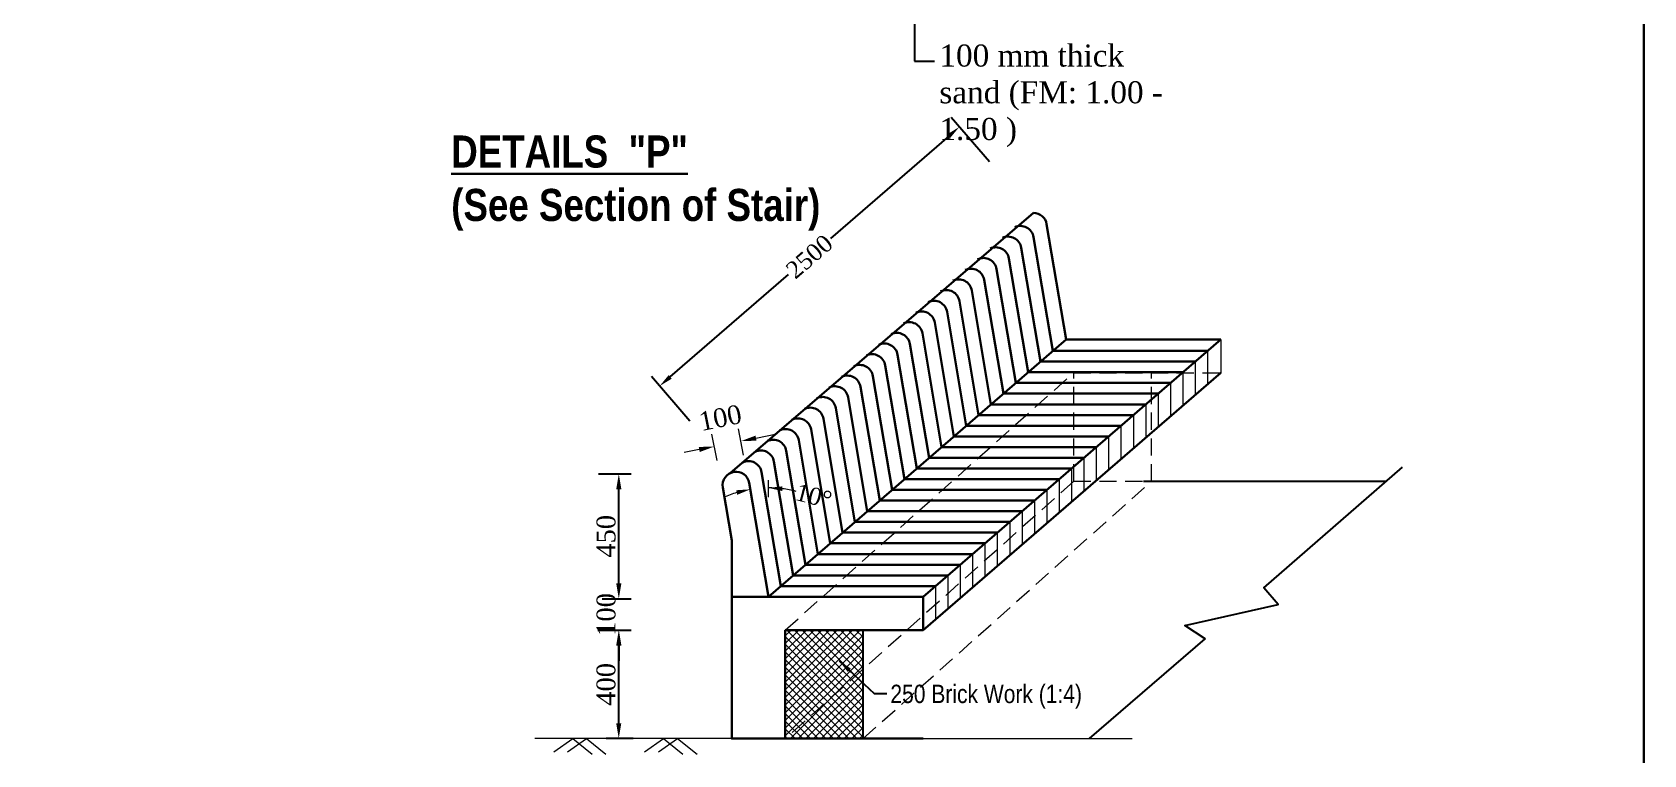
# Model space of a CAD drawing. Header units: metres. Extents: x -2434 to 11656, y -15288 to 8109.
# Drawn here: x 2683.1 to 2730.1, y -14033.47 to -14012.4 of the extents above; entities that cross this region are included whole.
import ezdxf

# ---------------------------------------------------------------- set-up
doc = ezdxf.new("R2010")
doc.units = ezdxf.units.M
doc.linetypes.add('DASHED', pattern=[0.75, 0.5, -0.25])
doc.layers.add('Blocks', color=11, linetype='Continuous', lineweight=9)
doc.layers.add('Layer1', color=7, linetype='Continuous', lineweight=13)
doc.styles.get("Standard").update_dxf_attribs({"font": 'times.ttf'})
doc.styles.add('TIMES', font='ARIALN.TTF')
doc.dimstyles.get("Standard").update_dxf_attribs({"dimtxt": 0.5, "dimasz": 0.4075, "dimexe": 0.364, "dimexo": 0.219, "dimgap": 0.09, "dimtad": 0, "dimdec": 0, "dimlfac": 1000, "dimzin": 0, "dimdsep": 46, "dimtxsty": 'Standard', "dimcen": 0.09, "dimadec": 0, "dimazin": 0, "dimtfac": 1, "dimtdec": 0, "dimtofl": 0, "dimtmove": 0, "dimatfit": 3, "dimfxl": 1, "dimtolj": 1, "dimtzin": 0, "dimarcsym": 0})
pattern_1 = [(45, (4296.57655, -10187.80638), (-0.1122532015, 0.1122532015), []), (135, (4296.57655, -10187.80638), (-0.1122532015, -0.1122532015), [])]

# ---------------------------------------------------------------- blocks, each defined once
blk = doc.blocks.new('*D1367')
at = {"layer": 'Defpoints', "color": 0, "lineweight": -3}
for p in [(2699.376, -14029.833), (2700.202, -14029.833), (2700.839, -14032.997)]:
    blk.add_point(p, dxfattribs=at)
at = {"layer": 'Layer1', "color": 0, "lineweight": -2}
for p, q in [((2699.595, -14029.833), (2700.566, -14029.833)), ((2700.62, -14032.997), (2699.838, -14032.997))]:
    blk.add_line(p, q, dxfattribs=at)
at = {"layer": 'Layer1', "color": 7, "lineweight": -2}
blk.add_line((2700.202, -14032.547), (2700.202, -14030.283), dxfattribs=at)
at = {"layer": 'Layer1', "color": 7, "lineweight": -3}
for points in [[(2700.127, -14030.283), (2700.277, -14030.283), (2700.202, -14029.833)], [(2700.127, -14032.547), (2700.277, -14032.547), (2700.202, -14032.997)]]:
    blk.add_solid(points, dxfattribs=at)
at = {"layer": 'Layer1', "color": 0, "lineweight": 13, "insert": (2699.832, -14031.415), "char_height": 0.55, "attachment_point": 5, "rotation": 90}
blk.add_mtext('\\A1;400', dxfattribs=at)
blk = doc.blocks.new('*D1368')
at = {"layer": 'Defpoints', "color": 0, "lineweight": -3}
for p in [(2699.519, -14028.921), (2700.204, -14028.921), (2699.376, -14029.833)]:
    blk.add_point(p, dxfattribs=at)
at = {"layer": 'Layer1', "color": 7, "lineweight": -2}
for p, q in [((2700.204, -14028.471), (2700.204, -14028.021)), ((2700.204, -14030.283), (2700.204, -14030.733))]:
    blk.add_line(p, q, dxfattribs=at)
at = {"layer": 'Layer1', "color": 0, "lineweight": -2}
for p, q in [((2699.738, -14028.921), (2700.568, -14028.921)), ((2699.595, -14029.833), (2700.568, -14029.833))]:
    blk.add_line(p, q, dxfattribs=at)
at = {"layer": 'Layer1', "color": 7, "lineweight": -3}
for points in [[(2700.129, -14028.471), (2700.279, -14028.471), (2700.204, -14028.921)], [(2700.129, -14030.283), (2700.279, -14030.283), (2700.204, -14029.833)]]:
    blk.add_solid(points, dxfattribs=at)
at = {"layer": 'Layer1', "color": 0, "lineweight": 13, "insert": (2699.834, -14029.377), "char_height": 0.55, "attachment_point": 5, "rotation": 90}
blk.add_mtext('\\A1;100', dxfattribs=at)
blk = doc.blocks.new('*D1369')
at = {"layer": 'Defpoints', "color": 0, "lineweight": -3}
for p in [(2699.393, -14025.277), (2700.204, -14025.277), (2699.498, -14028.921)]:
    blk.add_point(p, dxfattribs=at)
at = {"layer": 'Layer1', "color": 0, "lineweight": -2}
for p, q in [((2699.612, -14025.277), (2700.568, -14025.277)), ((2699.717, -14028.921), (2700.568, -14028.921))]:
    blk.add_line(p, q, dxfattribs=at)
at = {"layer": 'Layer1', "color": 7, "lineweight": -2}
blk.add_line((2700.204, -14028.471), (2700.204, -14025.727), dxfattribs=at)
at = {"layer": 'Layer1', "color": 7, "lineweight": -3}
for points in [[(2700.129, -14025.727), (2700.279, -14025.727), (2700.204, -14025.277)], [(2700.129, -14028.471), (2700.279, -14028.471), (2700.204, -14028.921)]]:
    blk.add_solid(points, dxfattribs=at)
at = {"layer": 'Layer1', "color": 0, "lineweight": 13, "insert": (2699.834, -14027.099), "char_height": 0.55, "attachment_point": 5, "rotation": 90}
blk.add_mtext('\\A1;450', dxfattribs=at)
blk = doc.blocks.new('*D1372')
at = {"layer": 'Blocks', "color": 0, "linetype": 'ByBlock', "lineweight": -2, "ltscale": 0.5}
for p, q in [((2711.014, -14016.186), (2709.894, -14014.891)), ((2709.824, -14015.433), (2706.373, -14018.415)), ((2701.701, -14022.452), (2705.152, -14019.47)), ((2702.274, -14023.739), (2701.155, -14022.443))]:
    blk.add_line(p, q, dxfattribs=at)
at = {"layer": 'Blocks', "color": 0, "linetype": 'ByBlock', "lineweight": -3, "ltscale": 0.5}
for points in [[(2709.779, -14015.381), (2709.868, -14015.484), (2710.132, -14015.166)], [(2701.657, -14022.401), (2701.746, -14022.504), (2701.393, -14022.719)]]:
    blk.add_solid(points, dxfattribs=at)
at = {"layer": 'Defpoints', "color": 0, "linetype": 'ByBlock', "lineweight": -3, "ltscale": 0.5}
for p in [(2710.132, -14015.166), (2711.157, -14016.352), (2702.417, -14023.904)]:
    blk.add_point(p, dxfattribs=at)
at = {"layer": 'Blocks', "color": 0, "linetype": 'ByBlock', "lineweight": 13, "ltscale": 0.5, "insert": (2705.763, -14018.943), "char_height": 0.5, "attachment_point": 5, "rotation": 40.8322}
blk.add_mtext('\\A1;2500', dxfattribs=at)
blk = doc.blocks.new('*D1405')
at = {"layer": 'Defpoints', "color": 0, "lineweight": -3}
for p in [(2699.376, -14029.833), (2700.202, -14029.833), (2700.839, -14032.997)]:
    blk.add_point(p, dxfattribs=at)
at = {"layer": 'Layer1', "color": 0, "lineweight": -2}
for p, q in [((2699.595, -14029.833), (2700.566, -14029.833)), ((2700.62, -14032.997), (2699.838, -14032.997))]:
    blk.add_line(p, q, dxfattribs=at)
at = {"layer": 'Layer1', "color": 7, "lineweight": -2}
blk.add_line((2700.202, -14032.547), (2700.202, -14030.283), dxfattribs=at)
at = {"layer": 'Layer1', "color": 7, "lineweight": -3}
for points in [[(2700.127, -14030.283), (2700.277, -14030.283), (2700.202, -14029.833)], [(2700.127, -14032.547), (2700.277, -14032.547), (2700.202, -14032.997)]]:
    blk.add_solid(points, dxfattribs=at)
at = {"layer": 'Layer1', "color": 0, "lineweight": 13, "insert": (2699.832, -14031.415), "char_height": 0.55, "attachment_point": 5, "rotation": 90}
blk.add_mtext('\\A1;400', dxfattribs=at)
blk = doc.blocks.new('*D1406')
at = {"layer": 'Defpoints', "color": 0, "lineweight": -3}
for p in [(2699.519, -14028.921), (2700.204, -14028.921), (2699.376, -14029.833)]:
    blk.add_point(p, dxfattribs=at)
at = {"layer": 'Layer1', "color": 7, "lineweight": -2}
for p, q in [((2700.204, -14028.471), (2700.204, -14028.021)), ((2700.204, -14030.283), (2700.204, -14030.733))]:
    blk.add_line(p, q, dxfattribs=at)
at = {"layer": 'Layer1', "color": 0, "lineweight": -2}
for p, q in [((2699.738, -14028.921), (2700.568, -14028.921)), ((2699.595, -14029.833), (2700.568, -14029.833))]:
    blk.add_line(p, q, dxfattribs=at)
at = {"layer": 'Layer1', "color": 7, "lineweight": -3}
for points in [[(2700.129, -14028.471), (2700.279, -14028.471), (2700.204, -14028.921)], [(2700.129, -14030.283), (2700.279, -14030.283), (2700.204, -14029.833)]]:
    blk.add_solid(points, dxfattribs=at)
at = {"layer": 'Layer1', "color": 0, "lineweight": 13, "insert": (2699.834, -14029.377), "char_height": 0.55, "attachment_point": 5, "rotation": 90}
blk.add_mtext('\\A1;100', dxfattribs=at)
blk = doc.blocks.new('*D1407')
at = {"layer": 'Defpoints', "color": 0, "lineweight": -3}
for p in [(2699.393, -14025.277), (2700.204, -14025.277), (2699.498, -14028.921)]:
    blk.add_point(p, dxfattribs=at)
at = {"layer": 'Layer1', "color": 0, "lineweight": -2}
for p, q in [((2699.612, -14025.277), (2700.568, -14025.277)), ((2699.717, -14028.921), (2700.568, -14028.921))]:
    blk.add_line(p, q, dxfattribs=at)
at = {"layer": 'Layer1', "color": 7, "lineweight": -2}
blk.add_line((2700.204, -14028.471), (2700.204, -14025.727), dxfattribs=at)
at = {"layer": 'Layer1', "color": 7, "lineweight": -3}
for points in [[(2700.129, -14025.727), (2700.279, -14025.727), (2700.204, -14025.277)], [(2700.129, -14028.471), (2700.279, -14028.471), (2700.204, -14028.921)]]:
    blk.add_solid(points, dxfattribs=at)
at = {"layer": 'Layer1', "color": 0, "lineweight": 13, "insert": (2699.834, -14027.099), "char_height": 0.55, "attachment_point": 5, "rotation": 90}
blk.add_mtext('\\A1;450', dxfattribs=at)
blk = doc.blocks.new('*D1410')
at = {"layer": 'Blocks', "color": 0, "linetype": 'ByBlock', "lineweight": -2, "ltscale": 0.5}
for p, q in [((2711.014, -14016.186), (2709.894, -14014.891)), ((2709.824, -14015.433), (2706.373, -14018.415)), ((2701.701, -14022.452), (2705.152, -14019.47)), ((2702.274, -14023.739), (2701.155, -14022.443))]:
    blk.add_line(p, q, dxfattribs=at)
at = {"layer": 'Blocks', "color": 0, "linetype": 'ByBlock', "lineweight": -3, "ltscale": 0.5}
for points in [[(2709.779, -14015.381), (2709.868, -14015.484), (2710.132, -14015.166)], [(2701.657, -14022.401), (2701.746, -14022.504), (2701.393, -14022.719)]]:
    blk.add_solid(points, dxfattribs=at)
at = {"layer": 'Defpoints', "color": 0, "linetype": 'ByBlock', "lineweight": -3, "ltscale": 0.5}
for p in [(2710.132, -14015.166), (2711.157, -14016.352), (2702.417, -14023.904)]:
    blk.add_point(p, dxfattribs=at)
at = {"layer": 'Blocks', "color": 0, "linetype": 'ByBlock', "lineweight": 13, "ltscale": 0.5, "insert": (2705.763, -14018.943), "char_height": 0.5, "attachment_point": 5, "rotation": 40.8322}
blk.add_mtext('\\A1;2500', dxfattribs=at)

msp = doc.modelspace()

# ---------------------------------------------------------------- hatches: boundary and pattern name
at = {"layer": 'Blocks', "linetype": 'ByBlock', "lineweight": 5, "ltscale": 0.5}
h = msp.add_hatch(dxfattribs=at)
h.set_pattern_fill('ANSI37', color=0, scale=0.05, style=0)
h.set_pattern_definition(pattern_1)
h.paths.add_polyline_path([(2707.326748, -14032.9967), (2707.326748, -14029.833394), (2705.059219, -14029.833394), (2705.059219, -14032.9967)])
h = msp.add_hatch(dxfattribs=at)
h.set_pattern_fill('ANSI37', color=0, scale=0.05, style=0)
h.set_pattern_definition(pattern_1)
h.paths.add_polyline_path([(2707.326748, -14032.9967), (2707.326748, -14029.833394), (2705.059219, -14029.833394), (2705.059219, -14032.9967)])

# ---------------------------------------------------------------- linework, layer by layer
at = {"color": 0, "linetype": 'DASHED', "lineweight": 9}
for p, q in [((2705.059219, -14029.833394), (2713.47248, -14022.330833)), ((2705.059219, -14029.833394), (2713.47248, -14022.330833)), ((2713.47248, -14022.330833), (2717.760331, -14022.330833)), ((2713.47248, -14025.494139), (2713.47248, -14022.330833)), ((2713.47248, -14022.330833), (2717.760331, -14022.330833)), ((2713.47248, -14025.494139), (2713.47248, -14022.330833)), ((2715.740009, -14025.494139), (2715.740009, -14022.330833)), ((2715.740009, -14025.494139), (2715.740009, -14022.330833)), ((2713.47248, -14025.494139), (2705.059219, -14032.9967)), ((2713.47248, -14025.494139), (2705.059219, -14032.9967)), ((2707.326748, -14032.9967), (2715.740009, -14025.494139)), ((2707.326748, -14032.9967), (2715.740009, -14025.494139)), ((2713.47248, -14025.494139), (2715.740009, -14025.494139)), ((2713.47248, -14025.494139), (2715.740009, -14025.494139))]:
    msp.add_line(p, q, dxfattribs=at)
at = {"color": 0, "linetype": 'Continuous', "lineweight": -3, "ltscale": 0.5}
for p, q in [((2715.502708, -14025.494139), (2722.589927, -14025.494139)), ((2715.502708, -14025.494139), (2722.589927, -14025.494139)), ((2707.326748, -14032.9967), (2707.326748, -14029.833394)), ((2707.326748, -14032.9967), (2707.326748, -14029.833394))]:
    msp.add_line(p, q, dxfattribs=at)
msp.add_lwpolyline([(2713.933183, -14032.9967), (2717.302893, -14030.08474), (2716.713979, -14029.694574), (2719.431223, -14029.08485), (2719.015996, -14028.60435), (2723.060547, -14025.084582)], dxfattribs=at)
msp.add_lwpolyline([(2713.933183, -14032.9967), (2717.302893, -14030.08474), (2716.713979, -14029.694574), (2719.431223, -14029.08485), (2719.015996, -14028.60435), (2723.060547, -14025.084582)], dxfattribs=at)
at = {"layer": 'Blocks', "color": 0, "linetype": 'ByBlock', "lineweight": 30, "ltscale": 0.5}
for p, q in [((2703.449823, -14025.257715), (2712.296502, -14017.670965)), ((2703.449823, -14025.257715), (2712.296502, -14017.670965)), ((2713.247781, -14021.35881), (2712.681705, -14017.996733)), ((2713.247781, -14021.35881), (2712.681705, -14017.996733)), ((2712.860748, -14021.693268), (2712.302113, -14018.375384)), ((2712.860748, -14021.693268), (2712.302113, -14018.375384)), ((2712.5001, -14022.004924), (2711.941465, -14018.687041)), ((2712.5001, -14022.004924), (2711.941465, -14018.687041)), ((2711.778804, -14022.628238), (2711.220169, -14019.310355)), ((2711.778804, -14022.628238), (2711.220169, -14019.310355)), ((2712.139452, -14022.316581), (2711.580817, -14018.998698)), ((2712.139452, -14022.316581), (2711.580817, -14018.998698)), ((2711.418155, -14022.939894), (2710.859521, -14019.622011)), ((2711.418155, -14022.939894), (2710.859521, -14019.622011)), ((2710.696859, -14023.563208), (2710.138224, -14020.245325)), ((2710.696859, -14023.563208), (2710.138224, -14020.245325)), ((2711.057507, -14023.251551), (2710.498873, -14019.933668)), ((2711.057507, -14023.251551), (2710.498873, -14019.933668)), ((2710.336211, -14023.874864), (2709.777576, -14020.556981)), ((2710.336211, -14023.874864), (2709.777576, -14020.556981)), ((2709.614915, -14024.498178), (2709.05628, -14021.180295)), ((2709.614915, -14024.498178), (2709.05628, -14021.180295)), ((2709.975563, -14024.186521), (2709.416928, -14020.868638)), ((2709.975563, -14024.186521), (2709.416928, -14020.868638)), ((2704.565841, -14028.861371), (2713.247781, -14021.35881)), ((2704.565841, -14028.861371), (2713.247781, -14021.35881)), ((2709.254267, -14024.809834), (2708.695632, -14021.491951)), ((2709.254267, -14024.809834), (2708.695632, -14021.491951)), ((2709.078391, -14028.861371), (2717.760331, -14021.35881)), ((2709.078391, -14028.861371), (2717.760331, -14021.35881)), ((2712.860748, -14021.693268), (2717.373298, -14021.693268)), ((2712.860748, -14021.693268), (2717.373298, -14021.693268)), ((2713.247781, -14021.35881), (2717.760331, -14021.35881)), ((2713.247781, -14021.35881), (2717.760331, -14021.35881)), ((2708.53297, -14025.433148), (2707.974336, -14022.115265)), ((2708.53297, -14025.433148), (2707.974336, -14022.115265)), ((2708.893618, -14025.121491), (2708.334984, -14021.803608)), ((2708.893618, -14025.121491), (2708.334984, -14021.803608)), ((2712.5001, -14022.004924), (2717.01265, -14022.004924)), ((2712.5001, -14022.004924), (2717.01265, -14022.004924)), ((2708.172322, -14025.744805), (2707.613687, -14022.426921)), ((2708.172322, -14025.744805), (2707.613687, -14022.426921)), ((2709.078391, -14029.833394), (2717.760331, -14022.330833)), ((2709.078391, -14029.833394), (2717.760331, -14022.330833)), ((2711.778804, -14022.628238), (2716.291354, -14022.628238)), ((2711.778804, -14022.628238), (2716.291354, -14022.628238)), ((2712.139452, -14022.316581), (2716.652002, -14022.316581)), ((2712.139452, -14022.316581), (2716.652002, -14022.316581)), ((2707.451026, -14026.368118), (2706.892391, -14023.050235)), ((2707.451026, -14026.368118), (2706.892391, -14023.050235)), ((2707.811674, -14026.056461), (2707.253039, -14022.738578)), ((2707.811674, -14026.056461), (2707.253039, -14022.738578)), ((2711.418155, -14022.939894), (2715.930706, -14022.939894)), ((2711.418155, -14022.939894), (2715.930706, -14022.939894)), ((2707.090378, -14026.679775), (2706.531743, -14023.361892)), ((2707.090378, -14026.679775), (2706.531743, -14023.361892)), ((2710.696859, -14023.563208), (2715.20941, -14023.563208)), ((2710.696859, -14023.563208), (2715.20941, -14023.563208)), ((2711.057507, -14023.251551), (2715.570058, -14023.251551)), ((2711.057507, -14023.251551), (2715.570058, -14023.251551)), ((2706.369081, -14027.303088), (2705.810447, -14023.985205)), ((2706.369081, -14027.303088), (2705.810447, -14023.985205)), ((2706.72973, -14026.991431), (2706.171095, -14023.673548)), ((2706.72973, -14026.991431), (2706.171095, -14023.673548)), ((2710.336211, -14023.874864), (2714.848761, -14023.874864)), ((2710.336211, -14023.874864), (2714.848761, -14023.874864)), ((2705.647785, -14027.926401), (2705.08915, -14024.608518)), ((2705.647785, -14027.926401), (2705.08915, -14024.608518)), ((2706.008433, -14027.614745), (2705.449799, -14024.296862)), ((2706.008433, -14027.614745), (2705.449799, -14024.296862)), ((2709.614915, -14024.498178), (2714.127465, -14024.498178)), ((2709.614915, -14024.498178), (2714.127465, -14024.498178)), ((2709.975563, -14024.186521), (2714.488113, -14024.186521)), ((2709.975563, -14024.186521), (2714.488113, -14024.186521)), ((2705.287137, -14028.238058), (2704.728502, -14024.920175)), ((2705.287137, -14028.238058), (2704.728502, -14024.920175)), ((2709.254267, -14024.809834), (2713.766817, -14024.809834)), ((2709.254267, -14024.809834), (2713.766817, -14024.809834)), ((2704.565841, -14028.861371), (2704.007206, -14025.543488)), ((2704.565841, -14028.861371), (2704.007206, -14025.543488)), ((2704.926489, -14028.549715), (2704.367854, -14025.231832)), ((2704.926489, -14028.549715), (2704.367854, -14025.231832)), ((2708.53297, -14025.433148), (2713.045521, -14025.433148)), ((2708.53297, -14025.433148), (2713.045521, -14025.433148)), ((2708.893618, -14025.121491), (2713.406169, -14025.121491)), ((2708.893618, -14025.121491), (2713.406169, -14025.121491)), ((2703.496719, -14027.216936), (2703.2368, -14025.673202)), ((2703.496719, -14027.216936), (2703.2368, -14025.673202)), ((2708.172322, -14025.744805), (2712.684873, -14025.744805)), ((2708.172322, -14025.744805), (2712.684873, -14025.744805)), ((2707.451026, -14026.368118), (2711.963576, -14026.368118)), ((2707.451026, -14026.368118), (2711.963576, -14026.368118)), ((2707.811674, -14026.056461), (2712.324224, -14026.056461)), ((2707.811674, -14026.056461), (2712.324224, -14026.056461)), ((2707.090378, -14026.679775), (2711.602928, -14026.679775)), ((2707.090378, -14026.679775), (2711.602928, -14026.679775)), ((2703.496719, -14032.9967), (2703.496719, -14027.216936)), ((2703.496719, -14032.9967), (2703.496719, -14027.216936)), ((2706.369081, -14027.303088), (2710.881632, -14027.303088)), ((2706.369081, -14027.303088), (2710.881632, -14027.303088)), ((2706.72973, -14026.991431), (2711.24228, -14026.991431)), ((2706.72973, -14026.991431), (2711.24228, -14026.991431)), ((2706.008433, -14027.614745), (2710.520984, -14027.614745)), ((2706.008433, -14027.614745), (2710.520984, -14027.614745)), ((2705.287137, -14028.238058), (2709.799687, -14028.238058)), ((2705.287137, -14028.238058), (2709.799687, -14028.238058)), ((2705.647785, -14027.926401), (2710.160336, -14027.926401)), ((2705.647785, -14027.926401), (2710.160336, -14027.926401)), ((2704.926489, -14028.549715), (2709.439039, -14028.549715)), ((2704.926489, -14028.549715), (2709.439039, -14028.549715)), ((2704.565841, -14028.861371), (2709.078391, -14028.861371)), ((2704.565841, -14028.861371), (2709.078391, -14028.861371)), ((2709.078391, -14028.861371), (2709.078391, -14029.833394)), ((2709.078391, -14028.861371), (2709.078391, -14029.833394)), ((2705.059219, -14029.833394), (2709.078391, -14029.833394)), ((2705.059219, -14032.9967), (2705.059219, -14029.833394)), ((2705.059219, -14029.833394), (2709.078391, -14029.833394)), ((2705.059219, -14032.9967), (2705.059219, -14029.833394))]:
    msp.add_line(p, q, dxfattribs=at)
at = {"layer": 'Blocks', "color": 0, "linetype": 'ByBlock', "lineweight": 13, "ltscale": 0.5}
for p, q in [((2717.373298, -14021.693268), (2717.373298, -14022.66529)), ((2717.373298, -14021.693268), (2717.373298, -14022.66529)), ((2717.760331, -14021.35881), (2717.760331, -14022.330833)), ((2717.760331, -14021.35881), (2717.760331, -14022.330833)), ((2717.01265, -14022.004924), (2717.01265, -14022.976947)), ((2717.01265, -14022.004924), (2717.01265, -14022.976947)), ((2716.291354, -14022.628238), (2716.291354, -14023.60026)), ((2716.291354, -14022.628238), (2716.291354, -14023.60026)), ((2716.652002, -14022.316581), (2716.652002, -14023.288604)), ((2716.652002, -14022.316581), (2716.652002, -14023.288604)), ((2715.930706, -14022.939894), (2715.930706, -14023.911917)), ((2715.930706, -14022.939894), (2715.930706, -14023.911917)), ((2715.20941, -14023.563208), (2715.20941, -14024.53523)), ((2715.20941, -14023.563208), (2715.20941, -14024.53523)), ((2715.570058, -14023.251551), (2715.570058, -14024.223574)), ((2715.570058, -14023.251551), (2715.570058, -14024.223574)), ((2714.848761, -14023.874864), (2714.848761, -14024.846887)), ((2714.848761, -14023.874864), (2714.848761, -14024.846887)), ((2714.127465, -14024.498178), (2714.127465, -14025.4702)), ((2714.127465, -14024.498178), (2714.127465, -14025.4702)), ((2714.488113, -14024.186521), (2714.488113, -14025.158544)), ((2714.488113, -14024.186521), (2714.488113, -14025.158544)), ((2713.766817, -14024.809834), (2713.766817, -14025.781857)), ((2713.766817, -14024.809834), (2713.766817, -14025.781857)), ((2704.565841, -14025.959766), (2704.565841, -14025.458244)), ((2704.565841, -14025.959766), (2704.565841, -14025.458244)), ((2713.045521, -14025.433148), (2713.045521, -14026.405171)), ((2713.045521, -14025.433148), (2713.045521, -14026.405171)), ((2713.406169, -14025.121491), (2713.406169, -14026.093514)), ((2713.406169, -14025.121491), (2713.406169, -14026.093514)), ((2712.684873, -14025.744805), (2712.684873, -14026.716827)), ((2712.684873, -14025.744805), (2712.684873, -14026.716827)), ((2711.963576, -14026.368118), (2711.963576, -14027.340141)), ((2711.963576, -14026.368118), (2711.963576, -14027.340141)), ((2712.324224, -14026.056461), (2712.324224, -14027.028484)), ((2712.324224, -14026.056461), (2712.324224, -14027.028484)), ((2711.602928, -14026.679775), (2711.602928, -14027.651797)), ((2711.602928, -14026.679775), (2711.602928, -14027.651797)), ((2710.881632, -14027.303088), (2710.881632, -14028.275111)), ((2710.881632, -14027.303088), (2710.881632, -14028.275111)), ((2711.24228, -14026.991431), (2711.24228, -14027.963454)), ((2711.24228, -14026.991431), (2711.24228, -14027.963454)), ((2710.520984, -14027.614745), (2710.520984, -14028.586767)), ((2710.520984, -14027.614745), (2710.520984, -14028.586767)), ((2709.799687, -14028.238058), (2709.799687, -14029.210081)), ((2709.799687, -14028.238058), (2709.799687, -14029.210081)), ((2710.160336, -14027.926401), (2710.160336, -14028.898424)), ((2710.160336, -14027.926401), (2710.160336, -14028.898424)), ((2709.439039, -14028.549715), (2709.439039, -14029.521737)), ((2709.439039, -14028.549715), (2709.439039, -14029.521737)), ((2703.496719, -14032.9967), (2697.7575, -14032.9967)), ((2703.496719, -14032.9967), (2697.7575, -14032.9967))]:
    msp.add_line(p, q, dxfattribs=at)
at = {"layer": 'Blocks', "color": 0, "linetype": 'ByBlock', "lineweight": 30, "ltscale": 0.5}
msp.add_lwpolyline([(2709.078391, -14029.833394), (2709.078391, -14028.861371), (2703.496719, -14028.861371), (2703.496719, -14032.9967), (2709.078391, -14032.9967)], dxfattribs=at)
msp.add_lwpolyline([(2709.078391, -14029.833394), (2709.078391, -14028.861371), (2703.496719, -14028.861371), (2703.496719, -14032.9967), (2709.078391, -14032.9967)], dxfattribs=at)
at = {"layer": 'Blocks', "color": 0, "linetype": 'ByBlock', "lineweight": 13, "ltscale": 0.5}
for points in [[(2698.307218, -14033.382925), (2698.862797, -14032.9967), (2699.429539, -14033.449516)], [(2698.307218, -14033.382925), (2698.862797, -14032.9967), (2699.429539, -14033.449516)], [(2698.707235, -14033.382925), (2699.262814, -14032.9967), (2699.829556, -14033.449516)], [(2698.707235, -14033.382925), (2699.262814, -14032.9967), (2699.829556, -14033.449516)], [(2700.951928, -14033.382925), (2701.507508, -14032.9967), (2702.07425, -14033.449516)], [(2700.951928, -14033.382925), (2701.507508, -14032.9967), (2702.07425, -14033.449516)], [(2701.363108, -14033.382925), (2701.918688, -14032.9967), (2702.485429, -14033.449516)], [(2701.363108, -14033.382925), (2701.918688, -14032.9967), (2702.485429, -14033.449516)]]:
    msp.add_lwpolyline(points, dxfattribs=at)
at = {"layer": 'Blocks', "color": 0, "linetype": 'ByBlock', "lineweight": 30, "ltscale": 0.5}
for centre, end in [((2712.296502, -14018.06159), 90), ((2712.296502, -14018.06159), 90), ((2711.556262, -14018.751898), 115.1317154), ((2711.556262, -14018.751898), 115.1317154), ((2711.91691, -14018.440241), 115.1317154), ((2711.91691, -14018.440241), 115.1317154), ((2711.195614, -14019.063555), 115.1317154), ((2711.195614, -14019.063555), 115.1317154), ((2710.474318, -14019.686868), 115.1317154), ((2710.474318, -14019.686868), 115.1317154), ((2710.834966, -14019.375212), 115.1317154), ((2710.834966, -14019.375212), 115.1317154), ((2710.113669, -14019.998525), 115.1317154), ((2710.113669, -14019.998525), 115.1317154), ((2709.392373, -14020.621838), 115.1317154), ((2709.392373, -14020.621838), 115.1317154), ((2709.753021, -14020.310182), 115.1317154), ((2709.753021, -14020.310182), 115.1317154), ((2709.031725, -14020.933495), 115.1317154), ((2709.031725, -14020.933495), 115.1317154), ((2708.310429, -14021.556808), 115.1317154), ((2708.310429, -14021.556808), 115.1317154), ((2708.671077, -14021.245152), 115.1317154), ((2708.671077, -14021.245152), 115.1317154), ((2707.589132, -14022.180122), 115.1317154), ((2707.589132, -14022.180122), 115.1317154), ((2707.949781, -14021.868465), 115.1317154), ((2707.949781, -14021.868465), 115.1317154), ((2707.228484, -14022.491778), 115.1317154), ((2707.228484, -14022.491778), 115.1317154), ((2706.507188, -14023.115092), 115.1317154), ((2706.507188, -14023.115092), 115.1317154), ((2706.867836, -14022.803435), 115.1317154), ((2706.867836, -14022.803435), 115.1317154), ((2706.14654, -14023.426749), 115.1317154), ((2706.14654, -14023.426749), 115.1317154), ((2705.425244, -14024.050062), 115.1317154), ((2705.425244, -14024.050062), 115.1317154), ((2705.785892, -14023.738405), 115.1317154), ((2705.785892, -14023.738405), 115.1317154), ((2705.064595, -14024.361719), 115.1317154), ((2705.064595, -14024.361719), 115.1317154), ((2704.343299, -14024.985032), 115.1317154), ((2704.343299, -14024.985032), 115.1317154), ((2704.703947, -14024.673375), 115.1317154), ((2704.703947, -14024.673375), 115.1317154), ((2703.982651, -14025.296689), 115.1317154), ((2703.982651, -14025.296689), 115.1317154), ((2703.622003, -14025.608345), 189.5572991), ((2703.622003, -14025.608345), 189.5572991)]:
    msp.add_arc(centre, 0.390625, 9.5572991, end, dxfattribs=at)
at = {"layer": 'Blocks', "color": 0, "linetype": 'ByBlock', "lineweight": 13, "ltscale": 0.5}
for start, end in [(106.9136152, 114.2699314), (106.9136152, 114.2699314), (75.2568308, 90), (75.2568308, 90), (75.2873677, 82.6436838), (75.2873677, 82.6436838)]:
    msp.add_arc((2704.565841, -14028.861371), 3.176056, start, end, dxfattribs=at)
for points in [[(2703.626282, -14025.756584), (2703.657382, -14025.88881), (2704.038508, -14025.729399)], [(2703.626282, -14025.756584), (2703.657382, -14025.88881), (2704.038508, -14025.729399)], [(2704.968144, -14025.779234), (2704.976858, -14025.64368), (2704.565841, -14025.685315)], [(2704.968144, -14025.779234), (2704.976858, -14025.64368), (2704.565841, -14025.685315)]]:
    msp.add_solid(points, dxfattribs=at)
at = {"layer": 'Layer1', "color": 7, "lineweight": 13}
for p, q in [((2703.073578, -14024.890846), (2702.919893, -14024.122837)), ((2703.073578, -14024.890846), (2702.919893, -14024.122837)), ((2703.843731, -14024.729129), (2703.691509, -14023.968431)), ((2703.843731, -14024.729129), (2703.691509, -14023.968431)), ((2704.204184, -14024.237056), (2704.816051, -14024.114617)), ((2704.204184, -14024.237056), (2704.816051, -14024.114617)), ((2702.550064, -14024.56806), (2702.108812, -14024.656358)), ((2702.550064, -14024.56806), (2702.108812, -14024.656358)), ((2705.059219, -14032.9967), (2715.17495, -14032.9967)), ((2705.059219, -14032.9967), (2715.17495, -14032.9967))]:
    msp.add_line(p, q, dxfattribs=at)
at = {"layer": 'Layer1', "color": 7, "lineweight": 30}
msp.add_lwpolyline([(2706.453636, -14064.177048), (2618.996697, -14064.177048), (2618.996697, -13986.815302), (2730.095777, -13986.815302), (2730.095777, -14047.700237), (2730.095777, -14061.654818), (2730.095777, -14064.177048)], close=True, dxfattribs=at)
msp.add_lwpolyline([(2706.453636, -14064.177048), (2618.996697, -14064.177048), (2618.996697, -13986.815302), (2730.095777, -13986.815302), (2730.095777, -14047.700237), (2730.095777, -14061.654818), (2730.095777, -14064.177048)], close=True, dxfattribs=at)
at = {"layer": 'Layer1', "color": 7, "lineweight": 13}
for points in [[(2702.535348, -14024.494518), (2702.564781, -14024.641602), (2702.991316, -14024.479761)], [(2702.535348, -14024.494518), (2702.564781, -14024.641602), (2702.991316, -14024.479761)], [(2704.189468, -14024.163514), (2704.218901, -14024.310598), (2703.762932, -14024.325355)], [(2704.189468, -14024.163514), (2704.218901, -14024.310598), (2703.762932, -14024.325355)]]:
    msp.add_solid(points, dxfattribs=at)

# ---------------------------------------------------------------- texts
at = {"layer": 'Blocks', "color": 0, "linetype": 'ByBlock', "lineweight": 13}
msp.add_text('10° ', height=0.5, rotation=345.2568308, dxfattribs=at).set_placement((2705.314952, -14026.028355))
msp.add_text('10° ', height=0.5, rotation=345.2568308, dxfattribs=at).set_placement((2705.314952, -14026.028355))
at = {"layer": 'Layer1', "color": 7, "lineweight": 30, "attachment_point": 1, "style": 'TIMES'}
for s, insert, char_height, width in [('{\\fTimes New Roman|b0|i0|c0|p18;100 mm thick sand (FM: 1.00 - 1.50 )}', (2709.552441, -14012.761467), 0.6422922, 7.3790872), ('{\\fTimes New Roman|b0|i0|c0|p18;100 mm thick sand (FM: 1.00 - 1.50 )}', (2709.552441, -14012.761467), 0.6422922, 7.3790872), ('{\\fArial Narrow|b1|i0|c0|p34;\\LDETAILS  "P"\\P\\l(See Section of Stair)}', (2695.317434, -14015.413505), 0.9342432, 21.86326478), ('{\\fArial Narrow|b1|i0|c0|p34;\\LDETAILS  "P"\\P\\l(See Section of Stair)}', (2695.317434, -14015.413505), 0.9342432, 21.86326478)]:
    msp.add_mtext(s, dxfattribs=dict(at, insert=insert, char_height=char_height, width=width))
at = {"layer": 'Layer1', "color": 7, "lineweight": 13, "insert": (2703.162912, -14023.643989), "char_height": 0.55, "attachment_point": 5, "rotation": 11.3158973}
msp.add_mtext('\\A1;100', dxfattribs=at)
at = {"layer": 'Layer1', "color": 7, "lineweight": 13, "insert": (2708.124368, -14031.425121), "char_height": 0.5352435, "width": 5.87162151, "attachment_point": 1, "style": 'TIMES'}
msp.add_mtext('250 Brick Work (1:4)', dxfattribs=at)

# ---------------------------------------------------------------- dimensions: what is measured, and where the dimension line sits
at = {"layer": 'Blocks', "color": 0, "linetype": 'ByBlock', "lineweight": 13, "ltscale": 0.5}
for picture in ['*D1372', '*D1410']:
    dim = msp.add_aligned_dim(p1=(2702.417415, -14023.904249), p2=(2711.156771, -14016.352071), distance=1.567013, text='2500', dimstyle='Standard', override={"dimdec": 2, "dimlfac": 1, "dimpost": ' m', "dimtdec": 2, "dimfxl": 700, "dimfxlon": 1}, dxfattribs=at)
    dim.commit()
    dim.dimension.update_dxf_attribs({"geometry": picture, "text_midpoint": (2705.762508, -14018.942514)})
at = {"layer": 'Layer1', "color": 7, "lineweight": 13}
for base, p1, p2, text, picture, middle in [((2700.203865, -14025.277476), (2699.498425, -14028.921127), (2699.392865, -14025.277476), '450', '*D1369', (2699.834106, -14027.099301)), ((2700.203865, -14025.277476), (2699.498425, -14028.921127), (2699.392865, -14025.277476), '450', '*D1407', (2699.834106, -14027.099301)), ((2700.201655, -14029.833394), (2700.83857, -14032.9967), (2699.376431, -14029.833394), '400', '*D1367', (2699.831897, -14031.415047)), ((2700.201655, -14029.833394), (2700.83857, -14032.9967), (2699.376431, -14029.833394), '400', '*D1405', (2699.831897, -14031.415047))]:
    dim = msp.add_linear_dim(base=base, p1=p1, p2=p2, angle=90, text=text, dimstyle='Standard', override={"dimtxt": 0.55, "dimasz": 0.45, "dimtad": 1, "dimdec": 2, "dimrnd": 0.002, "dimpost": 'm', "dimcen": 0.05, "dimclrd": 7, "dimadec": 1, "dimtdec": 2, "dimfrac": 2}, dxfattribs=at)
    dim.commit()
    dim.dimension.update_dxf_attribs({"geometry": picture, "text_midpoint": middle})
for picture in ['*D1368', '*D1406']:
    dim = msp.add_linear_dim(base=(2700.203865, -14028.921127), p1=(2699.376431, -14029.833394), p2=(2699.519067, -14028.921127), angle=90, text='100', dimstyle='Standard', override={"dimtxt": 0.55, "dimasz": 0.45, "dimtad": 1, "dimdec": 2, "dimrnd": 0.002, "dimpost": 'm', "dimcen": 0.05, "dimclrd": 7, "dimadec": 1, "dimtdec": 2, "dimfrac": 2}, dxfattribs=at)
    dim.commit()
    dim.dimension.update_dxf_attribs({"geometry": picture, "text_midpoint": (2700.203865, -14029.377261), "dimtype": 160})

# ---------------------------------------------------------------- leaders
at = {"layer": 'Blocks', "color": 0, "linetype": 'ByBlock', "lineweight": 13, "ltscale": 0.5}
msp.add_leader([(2706.628126, -14030.727193), (2707.655609, -14031.678027), (2708.024822, -14031.678027)], dimstyle='Standard', override={"dimgap": 0.09, "dimtad": 0, "dimdec": 2, "dimlfac": 1, "dimpost": ' m', "dimtdec": 2, "dimfxl": 0.12, "dimfxlon": 1}, dxfattribs=at)
msp.add_leader([(2706.628126, -14030.727193), (2707.655609, -14031.678027), (2708.024822, -14031.678027)], dimstyle='Standard', override={"dimgap": 0.09, "dimtad": 0, "dimdec": 2, "dimlfac": 1, "dimpost": ' m', "dimtdec": 2, "dimfxl": 0.12, "dimfxlon": 1}, dxfattribs=at)
at = {"layer": 'Layer1', "color": 7, "lineweight": 20}
msp.add_leader([(2708.833928, -14009.982839), (2708.827675, -14013.245993), (2709.4063, -14013.245993)], dimstyle='Standard', override={"dimtxt": 0.75, "dimasz": 0.75, "dimdec": 2, "dimrnd": 0.002, "dimpost": 'm', "dimcen": 0.05, "dimclrd": 7, "dimadec": 1, "dimtdec": 2, "dimfrac": 2}, dxfattribs=at)
msp.add_leader([(2708.833928, -14009.982839), (2708.827675, -14013.245993), (2709.4063, -14013.245993)], dimstyle='Standard', override={"dimtxt": 0.75, "dimasz": 0.75, "dimdec": 2, "dimrnd": 0.002, "dimpost": 'm', "dimcen": 0.05, "dimclrd": 7, "dimadec": 1, "dimtdec": 2, "dimfrac": 2}, dxfattribs=at)

doc.saveas('drawing.dxf')
